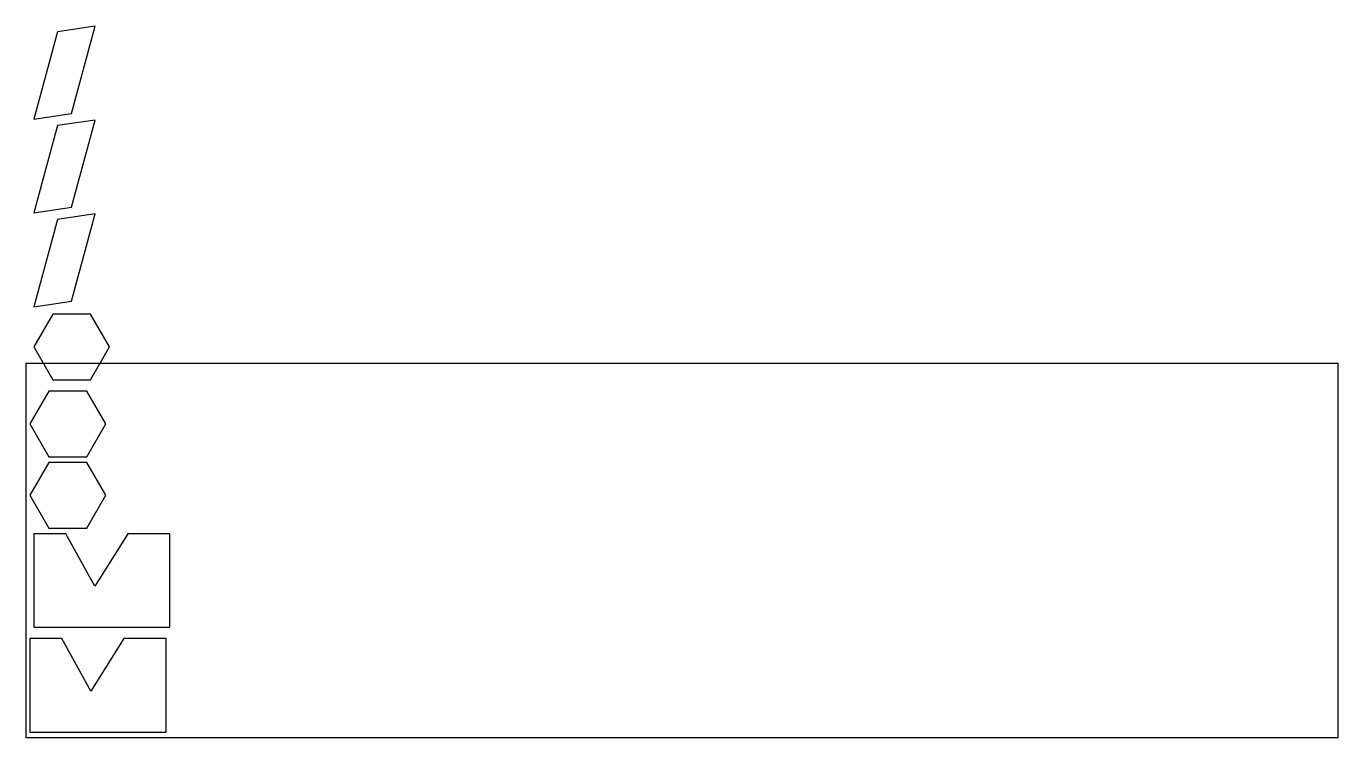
# Model space of a CAD drawing. Header units: metres. Extents: x 0 to 700, y 0 to 380.
import ezdxf

# ---------------------------------------------------------------- set-up
doc = ezdxf.new("R2010")
doc.units = ezdxf.units.M

msp = doc.modelspace()

# ---------------------------------------------------------------- linework, layer by layer
for points in [[(4, 330.33), (24.15, 333.3), (36.77, 379.86), (16.62, 376.89), (4, 330.33)], [(4, 280.22), (24.15, 283.19), (36.77, 329.75), (16.62, 326.78), (4, 280.22)], [(4, 230.1), (24.15, 233.07), (36.77, 279.64), (16.62, 276.67), (4, 230.1)], [(34.39, 191.09), (44.52, 208.64), (34.39, 226.18), (14.13, 226.18), (4, 208.64), (14.13, 191.09), (34.39, 191.09)], [(0, 0), (0, 200), (700, 200), (700, 0), (0, 0)], [(32.39, 150.01), (42.52, 167.55), (32.39, 185.09), (12.13, 185.09), (2, 167.55), (12.13, 150.01), (32.39, 150.01)], [(32.39, 111.92), (42.52, 129.46), (32.39, 147.01), (12.13, 147.01), (2, 129.46), (12.13, 111.92), (32.39, 111.92)], [(4, 108.92), (4, 58.96), (76.66, 58.96), (76.66, 108.92), (54.14, 108.92), (36.56, 80.91), (21.08, 108.92), (4, 108.92)], [(2, 52.96), (2, 3), (74.66, 3), (74.66, 52.96), (52.14, 52.96), (34.56, 24.96), (19.08, 52.96), (2, 52.96)]]:
    msp.add_lwpolyline(points, close=True)

doc.saveas('drawing.dxf')
